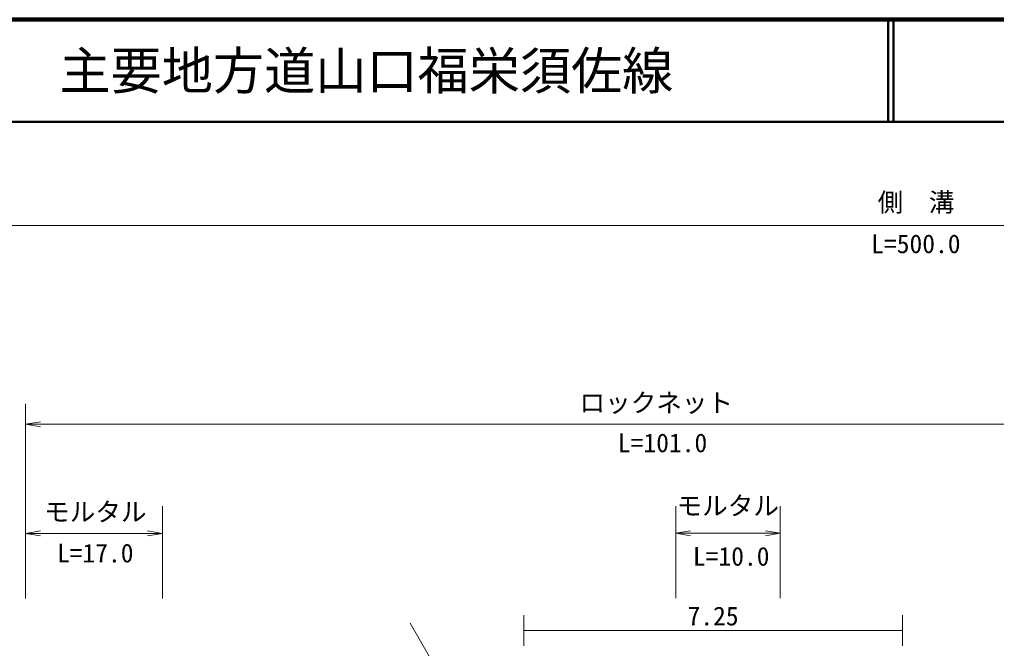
# Model space of a CAD drawing. Units: millimetres, scale not verified. Extents: x 40000 to 680000, y 20000 to 380000.
# Drawn here: x 212833 to 308323, y 318557 to 380000 of the extents above; entities that cross this region are included whole.
import ezdxf
from ezdxf.enums import TextEntityAlignment as Align

# ---------------------------------------------------------------- set-up
doc = ezdxf.new("R2010")
doc.units = ezdxf.units.MM
doc.header["$LTSCALE"] = 1000
for name, color, linetype, lineweight in [('M-BGD', 7, 'Continuous', 13), ('M-STR-HTXT', 7, 'Continuous', 13), ('M-STR-STR3', 7, 'Continuous', 13), ('M-TTL', 2, 'Continuous', 140), ('M-TTL-LINE', 7, 'Continuous', 50)]:
    doc.layers.add(name, color=color, linetype=linetype, lineweight=lineweight)
doc.layers.add('M-TTL-TXT', color=7, linetype='Continuous')
doc.styles.add('ＭＳ ゴシック', font='')
doc.styles.get('ＭＳ ゴシック').set_extended_font_data('MS Gothic')

# ---------------------------------------------------------------- blocks, each defined once
blk = doc.blocks.new('open_arrow')
at = {"color": 0, "linetype": 'Continuous', "lineweight": -2}
blk.add_lwpolyline([(7.5, 1.25), (0, 0), (7.5, -1.25)], dxfattribs=at)

msp = doc.modelspace()

# ---------------------------------------------------------------- linework, layer by layer
at = {"layer": 'M-BGD'}
for points in [[(202048, 321192), (202456, 320283), (202864, 319375), (203343, 318503), (203892, 317502), (204534, 316550), (205235, 315648), (206151, 314472), (207170, 313382), (208191, 312296), (209038, 311394), (209887, 310495), (210780, 309640), (211566, 308888), (212387, 308169), (213138, 307383), (213597, 306902), (214030, 306396), (214463, 305890)], [(203535, 320113), (203907, 319321), (204279, 318529), (204739, 317790), (205289, 316906), (205964, 316099), (206670, 315327), (207551, 314366), (208481, 313461), (209414, 312556), (210532, 311473), (211655, 310390), (212689, 309226), (213314, 308523), (213907, 307790), (214481, 307043), (215009, 306356), (215522, 305657), (216036, 304959)]]:
    msp.add_open_spline(points, degree=3, knots=[0, 0, 0, 0, 1, 1, 1, 2, 2, 2, 3, 3, 3, 4, 4, 4, 5, 5, 5, 6, 6, 6, 6], dxfattribs=at)
at = {"layer": 'M-STR-HTXT'}
for p, q in [((262131, 318803), (262131, 321803)), ((299131, 318808), (299131, 321808)), ((257296, 310128), (251000, 321030)), ((262131, 320303), (299131, 320308))]:
    msp.add_line(p, q, dxfattribs=at)
at = {"layer": 'M-STR-STR3'}
for p, q in [((68499, 359855), (532417, 359919)), ((213430, 323450), (213427, 342455)), ((213428, 340455), (329272, 340471)), ((226796, 323452), (226795, 332457)), ((276971, 323459), (276970, 332464)), ((287193, 323460), (287192, 332466)), ((213429, 329798), (226796, 329800)), ((276970, 329807), (287192, 329808))]:
    msp.add_line(p, q, dxfattribs=at)
at = {"layer": 'M-TTL'}
msp.add_line((680000, 380000), (40000, 380000), dxfattribs=at)
at = {"layer": 'M-TTL-LINE'}
for p, q in [((297750, 380000), (297750, 370000)), ((298250, 380000), (298250, 370000)), ((40000, 370000), (680000, 370000))]:
    msp.add_line(p, q, dxfattribs=at)

# ---------------------------------------------------------------- block references
at = {"layer": 'M-STR-STR3', "xscale": 193, "yscale": 193}
for p in [(213428, 340455), (213429, 329798), (276970, 329807)]:
    msp.add_blockref('open_arrow', p, dxfattribs=at)
at = {"layer": 'M-STR-STR3', "xscale": 193, "yscale": 193, "rotation": 180}
for p in [(226796, 329800), (287192, 329808)]:
    msp.add_blockref('open_arrow', p, dxfattribs=at)

# ---------------------------------------------------------------- texts
at = {"layer": 'M-STR-HTXT', "style": 'ＭＳ ゴシック'}
msp.add_text('7.25', height=1833, rotation=0.008, dxfattribs=at).set_placement((278131, 321727), align=Align.MIDDLE_LEFT)
at = {"layer": 'M-STR-STR3', "style": 'ＭＳ ゴシック'}
for s, p in [('側\u3000溝', (296708, 360682)), ('L=500.0', (296083, 356624)), ('ロックネット', (267572, 341098)), ('L=101.0', (271323, 337178)), ('モルタル', (277061, 331029)), ('モルタル', (215243, 330437)), ('L=17.0', (216493, 326408)), ('L=10.0', (278655, 326091))]:
    msp.add_text(s, height=1833, rotation=0.008, dxfattribs=at).set_placement(p, align=Align.BOTTOM_LEFT)
at = {"layer": 'M-TTL-TXT', "style": 'ＭＳ ゴシック'}
msp.add_text('主要地方道山口福栄須佐線', height=3666, dxfattribs=at).set_placement((216734, 375000), align=Align.MIDDLE_LEFT)

doc.saveas('drawing.dxf')
